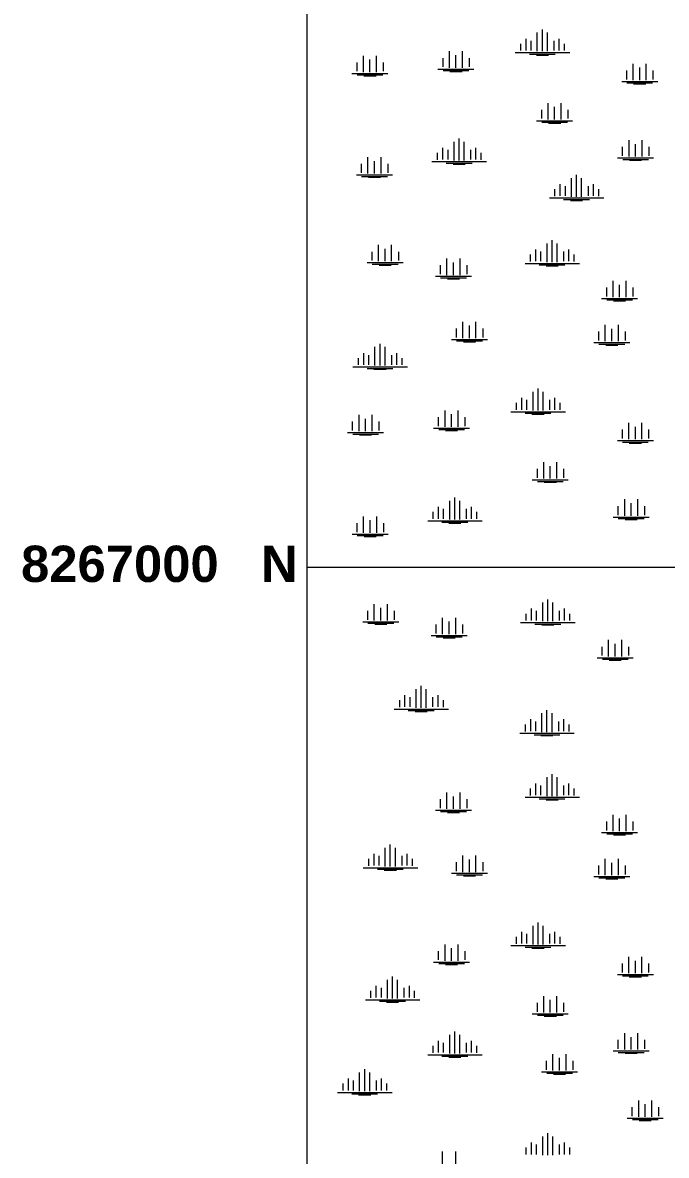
# Model space of a CAD drawing. Header units: metres. Extents: x 405809 to 420020, y 8257398 to 8272141.
# Drawn here: x 405809 to 406695, y 8265190 to 8266750 of the extents above; entities that cross this region are included whole.
import ezdxf

# ---------------------------------------------------------------- set-up
doc = ezdxf.new("R2010")
doc.units = ezdxf.units.M
for name, color, linetype, lineweight in [('BOFEDALES', 112, 'Continuous', 5), ('COORDENADAS', 30, 'Continuous', 5), ('texto', 7, 'Continuous', 13)]:
    doc.layers.add(name, color=color, linetype=linetype, lineweight=lineweight)
doc.styles.add('CARLOS', font='arialbd.ttf', dxfattribs={"height": 48})

msp = doc.modelspace()

# ---------------------------------------------------------------- linework, layer by layer
at = {"layer": 'BOFEDALES'}
for p, q in [((406501.6, 8266727.6), (406501.6, 8266711.3)), ((406517.3, 8266710.2), (406517.3, 8266735.9)), ((406524.3, 8266710.2), (406524.3, 8266740.3)), ((406524.3, 8266710.2), (406524.3, 8266735.9)), ((406531.3, 8266710.2), (406531.3, 8266735.9)), ((406547.1, 8266727.6), (406547.1, 8266711.3)), ((406494.3, 8266720.6), (406494.3, 8266711.1)), ((406508.6, 8266724.7), (406508.6, 8266711.3)), ((406540.1, 8266724.7), (406540.1, 8266711.3)), ((406554.4, 8266720.6), (406554.4, 8266711.1)), ((406278.1, 8266681.6), (406278.1, 8266704.2)), ((406287.1, 8266681.6), (406287.1, 8266698.9)), ((406296.1, 8266681.6), (406296.1, 8266704.2)), ((406387.1, 8266700.9), (406387.1, 8266688.7)), ((406396.3, 8266687.6), (406396.3, 8266710.2)), ((406405.3, 8266687.6), (406405.3, 8266704.9)), ((406414.3, 8266687.6), (406414.3, 8266710.2)), ((406423.6, 8266700.9), (406423.6, 8266688.7)), ((406487, 8266708.4), (406562, 8266708.4)), ((406506.6, 8266706.4), (406542.1, 8266706.4)), ((406516, 8266705.1), (406532.7, 8266705.1)), ((406268.8, 8266695), (406268.8, 8266682.7)), ((406305.3, 8266695), (406305.3, 8266682.7)), ((406380.6, 8266685.8), (406430.1, 8266685.8)), ((406387.6, 8266683.8), (406423.1, 8266683.8)), ((406397, 8266682.6), (406413.7, 8266682.6)), ((406640, 8266683.8), (406640, 8266671.6)), ((406649.2, 8266670.5), (406649.2, 8266693.1)), ((406658.2, 8266670.5), (406658.2, 8266687.7)), ((406667.2, 8266670.5), (406667.2, 8266693.1)), ((406676.5, 8266683.8), (406676.5, 8266671.6)), ((406262.3, 8266679.8), (406311.8, 8266679.8)), ((406269.3, 8266677.8), (406304.8, 8266677.8)), ((406278.7, 8266676.6), (406295.4, 8266676.6)), ((406633.5, 8266668.7), (406683, 8266668.7)), ((406640.5, 8266666.7), (406676, 8266666.7)), ((406649.9, 8266665.4), (406666.5, 8266665.4)), ((406532.2, 8266616.4), (406532.2, 8266639)), ((406541.2, 8266616.4), (406541.2, 8266633.7)), ((406550.2, 8266616.4), (406550.2, 8266639)), ((406522.9, 8266629.7), (406522.9, 8266617.5)), ((406559.4, 8266629.7), (406559.4, 8266617.5)), ((406516.4, 8266614.6), (406565.9, 8266614.6)), ((406523.4, 8266612.6), (406558.9, 8266612.6)), ((406532.8, 8266611.4), (406549.5, 8266611.4)), ((406409.8, 8266560.1), (406409.8, 8266590.2)), ((406643.5, 8266565.3), (406643.5, 8266587.9)), ((406661.5, 8266565.3), (406661.5, 8266587.9)), ((406387, 8266577.5), (406387, 8266561.1)), ((406394, 8266574.6), (406394, 8266561.1)), ((406402.8, 8266560.1), (406402.8, 8266585.8)), ((406409.8, 8266560.1), (406409.8, 8266585.8)), ((406416.8, 8266560.1), (406416.8, 8266585.8)), ((406425.5, 8266574.6), (406425.5, 8266561.1)), ((406432.5, 8266577.5), (406432.5, 8266561.1)), ((406634.3, 8266578.6), (406634.3, 8266566.3)), ((406652.5, 8266565.3), (406652.5, 8266582.5)), ((406670.8, 8266578.6), (406670.8, 8266566.3)), ((406284.3, 8266541.8), (406284.3, 8266564.4)), ((406293.3, 8266541.8), (406293.3, 8266559.1)), ((406302.3, 8266541.8), (406302.3, 8266564.4)), ((406372.4, 8266558.3), (406447.4, 8266558.3)), ((406379.7, 8266570.5), (406379.7, 8266561)), ((406392, 8266556.3), (406427.5, 8266556.3)), ((406439.8, 8266570.5), (406439.8, 8266561)), ((406627.8, 8266563.5), (406677.3, 8266563.5)), ((406634.8, 8266561.5), (406670.3, 8266561.5)), ((406644.2, 8266560.2), (406660.9, 8266560.2)), ((406275, 8266555.1), (406275, 8266542.9)), ((406311.5, 8266555.1), (406311.5, 8266542.9)), ((406401.4, 8266555), (406418.1, 8266555)), ((406571.3, 8266510), (406571.3, 8266540.2)), ((406268.5, 8266540), (406318, 8266540)), ((406275.5, 8266538), (406311, 8266538)), ((406285, 8266536.8), (406301.6, 8266536.8)), ((406548.5, 8266527.5), (406548.5, 8266511.1)), ((406555.5, 8266524.6), (406555.5, 8266511.1)), ((406564.3, 8266510), (406564.3, 8266535.8)), ((406571.3, 8266510), (406571.3, 8266535.8)), ((406578.3, 8266510), (406578.3, 8266535.8)), ((406587.1, 8266524.6), (406587.1, 8266511.1)), ((406594.1, 8266527.5), (406594.1, 8266511.1)), ((406541.2, 8266520.4), (406541.2, 8266510.9)), ((406601.4, 8266520.4), (406601.4, 8266510.9)), ((406534, 8266508.3), (406608.9, 8266508.3)), ((406553.5, 8266506.3), (406589.1, 8266506.3)), ((406563, 8266505), (406579.6, 8266505)), ((406537.7, 8266420), (406537.7, 8266450.1)), ((406289.7, 8266434.4), (406289.7, 8266422.2)), ((406298.9, 8266421.1), (406298.9, 8266443.7)), ((406307.9, 8266421.1), (406307.9, 8266438.3)), ((406316.9, 8266421.1), (406316.9, 8266443.7)), ((406326.2, 8266434.4), (406326.2, 8266422.2)), ((406514.9, 8266437.4), (406514.9, 8266421.1)), ((406521.9, 8266434.5), (406521.9, 8266421.1)), ((406530.7, 8266420), (406530.7, 8266445.7)), ((406537.7, 8266420), (406537.7, 8266445.7)), ((406544.7, 8266420), (406544.7, 8266445.7)), ((406553.4, 8266434.5), (406553.4, 8266421.1)), ((406560.4, 8266437.4), (406560.4, 8266421.1)), ((406283.2, 8266419.3), (406332.7, 8266419.3)), ((406290.2, 8266417.3), (406325.7, 8266417.3)), ((406299.6, 8266416), (406316.3, 8266416)), ((406383.8, 8266415.6), (406383.8, 8266403.3)), ((406393, 8266402.2), (406393, 8266424.9)), ((406402, 8266402.2), (406402, 8266419.5)), ((406411, 8266402.2), (406411, 8266424.9)), ((406420.3, 8266415.6), (406420.3, 8266403.3)), ((406500.4, 8266418.2), (406575.3, 8266418.2)), ((406507.6, 8266430.4), (406507.6, 8266420.9)), ((406519.9, 8266416.2), (406555.4, 8266416.2)), ((406567.7, 8266430.4), (406567.7, 8266420.9)), ((406377.3, 8266400.5), (406426.8, 8266400.5)), ((406529.4, 8266414.9), (406546, 8266414.9)), ((406384.3, 8266398.5), (406419.8, 8266398.5)), ((406393.7, 8266397.2), (406410.3, 8266397.2)), ((406612.3, 8266385), (406612.3, 8266372.7)), ((406621.5, 8266371.6), (406621.5, 8266394.3)), ((406630.5, 8266371.6), (406630.5, 8266388.9)), ((406639.5, 8266371.6), (406639.5, 8266394.3)), ((406648.8, 8266385), (406648.8, 8266372.7)), ((406605.8, 8266369.9), (406655.3, 8266369.9)), ((406612.8, 8266367.9), (406648.3, 8266367.9)), ((406622.2, 8266366.6), (406638.8, 8266366.6)), ((406414.9, 8266315.3), (406414.9, 8266338)), ((406432.9, 8266315.3), (406432.9, 8266338)), ((406405.7, 8266328.7), (406405.7, 8266316.4)), ((406423.9, 8266315.3), (406423.9, 8266332.6)), ((406442.2, 8266328.7), (406442.2, 8266316.4)), ((406601.6, 8266324.3), (406601.6, 8266312.1)), ((406610.9, 8266311), (406610.9, 8266333.6)), ((406619.9, 8266311), (406619.9, 8266328.3)), ((406628.9, 8266311), (406628.9, 8266333.6)), ((406638.1, 8266324.3), (406638.1, 8266312.1)), ((406300.9, 8266277.5), (406300.9, 8266307.6)), ((406399.2, 8266313.6), (406448.7, 8266313.6)), ((406406.2, 8266311.6), (406441.7, 8266311.6)), ((406415.6, 8266310.3), (406432.3, 8266310.3)), ((406595.1, 8266309.2), (406644.6, 8266309.2)), ((406602.1, 8266307.2), (406637.6, 8266307.2)), ((406278.1, 8266294.9), (406278.1, 8266278.6)), ((406285.1, 8266292.1), (406285.1, 8266278.6)), ((406293.9, 8266277.5), (406293.9, 8266303.2)), ((406300.9, 8266277.5), (406300.9, 8266303.2)), ((406307.9, 8266277.5), (406307.9, 8266303.2)), ((406316.6, 8266292.1), (406316.6, 8266278.6)), ((406323.6, 8266294.9), (406323.6, 8266278.6)), ((406611.5, 8266305.9), (406628.2, 8266305.9)), ((406263.6, 8266275.7), (406338.5, 8266275.7)), ((406270.8, 8266287.9), (406270.8, 8266278.4)), ((406330.9, 8266287.9), (406330.9, 8266278.4)), ((406283.1, 8266273.7), (406318.6, 8266273.7)), ((406292.5, 8266272.5), (406309.2, 8266272.5)), ((406518.4, 8266215.8), (406518.4, 8266245.9)), ((406495.6, 8266233.2), (406495.6, 8266216.9)), ((406502.6, 8266230.3), (406502.6, 8266216.9)), ((406511.4, 8266215.8), (406511.4, 8266241.5)), ((406518.4, 8266215.8), (406518.4, 8266241.5)), ((406525.4, 8266215.8), (406525.4, 8266241.5)), ((406534.1, 8266230.3), (406534.1, 8266216.9)), ((406541.1, 8266233.2), (406541.1, 8266216.9)), ((406390.4, 8266193.2), (406390.4, 8266215.8)), ((406408.4, 8266193.2), (406408.4, 8266215.8)), ((406481.1, 8266214), (406556, 8266214)), ((406488.3, 8266226.2), (406488.3, 8266216.7)), ((406548.4, 8266226.2), (406548.4, 8266216.7)), ((406262.8, 8266200.6), (406262.8, 8266188.3)), ((406272.1, 8266187.2), (406272.1, 8266209.8)), ((406281.1, 8266187.2), (406281.1, 8266204.5)), ((406290.1, 8266187.2), (406290.1, 8266209.8)), ((406299.3, 8266200.6), (406299.3, 8266188.3)), ((406381.1, 8266206.5), (406381.1, 8266194.3)), ((406399.4, 8266193.2), (406399.4, 8266210.5)), ((406417.6, 8266206.5), (406417.6, 8266194.3)), ((406500.6, 8266212), (406536.1, 8266212)), ((406510, 8266210.8), (406526.7, 8266210.8)), ((406643.2, 8266176.1), (406643.2, 8266198.7)), ((406661.2, 8266176.1), (406661.2, 8266198.7)), ((406256.3, 8266185.4), (406305.8, 8266185.4)), ((406263.3, 8266183.4), (406298.8, 8266183.4)), ((406272.8, 8266182.2), (406289.4, 8266182.2)), ((406374.6, 8266191.4), (406424.1, 8266191.4)), ((406381.6, 8266189.4), (406417.1, 8266189.4)), ((406391, 8266188.2), (406407.7, 8266188.2)), ((406634, 8266189.4), (406634, 8266177.2)), ((406652.2, 8266176.1), (406652.2, 8266193.4)), ((406670.5, 8266189.4), (406670.5, 8266177.2)), ((406627.5, 8266174.3), (406677, 8266174.3)), ((406634.5, 8266172.3), (406670, 8266172.3)), ((406643.9, 8266171), (406660.6, 8266171)), ((406516.9, 8266135.3), (406516.9, 8266123.1)), ((406526.2, 8266122), (406526.2, 8266144.6)), ((406535.2, 8266122), (406535.2, 8266139.3)), ((406544.2, 8266122), (406544.2, 8266144.6)), ((406553.4, 8266135.3), (406553.4, 8266123.1)), ((406510.4, 8266120.2), (406559.9, 8266120.2)), ((406517.4, 8266118.2), (406552.9, 8266118.2)), ((406526.9, 8266117), (406543.5, 8266117)), ((406396.8, 8266065.7), (406396.8, 8266091.4)), ((406403.8, 8266065.7), (406403.8, 8266095.8)), ((406403.8, 8266065.7), (406403.8, 8266091.4)), ((406410.8, 8266065.7), (406410.8, 8266091.4)), ((406637.6, 8266070.9), (406637.6, 8266093.5)), ((406646.6, 8266070.9), (406646.6, 8266088.1)), ((406655.6, 8266070.9), (406655.6, 8266093.5)), ((406373.7, 8266076.1), (406373.7, 8266066.6)), ((406381, 8266083.1), (406381, 8266066.8)), ((406388, 8266080.2), (406388, 8266066.8)), ((406419.5, 8266080.2), (406419.5, 8266066.8)), ((406426.5, 8266083.1), (406426.5, 8266066.8)), ((406433.8, 8266076.1), (406433.8, 8266066.6)), ((406628.3, 8266084.2), (406628.3, 8266071.9)), ((406664.8, 8266084.2), (406664.8, 8266071.9)), ((406269.1, 8266060.7), (406269.1, 8266048.5)), ((406278.3, 8266047.4), (406278.3, 8266070)), ((406287.3, 8266047.4), (406287.3, 8266064.7)), ((406296.3, 8266047.4), (406296.3, 8266070)), ((406305.6, 8266060.7), (406305.6, 8266048.5)), ((406366.5, 8266063.9), (406441.4, 8266063.9)), ((406386, 8266061.9), (406421.5, 8266061.9)), ((406395.4, 8266060.6), (406412.1, 8266060.6)), ((406621.8, 8266069.1), (406671.3, 8266069.1)), ((406628.8, 8266067.1), (406664.3, 8266067.1)), ((406638.2, 8266065.8), (406654.9, 8266065.8)), ((406262.6, 8266045.6), (406312.1, 8266045.6)), ((406269.6, 8266043.6), (406305.1, 8266043.6)), ((406279, 8266042.4), (406295.6, 8266042.4)), ((406293, 8265926.7), (406293, 8265949.3)), ((406311, 8265926.7), (406311, 8265949.3)), ((406524.7, 8265925.6), (406524.7, 8265951.3)), ((406531.7, 8265925.6), (406531.7, 8265955.7)), ((406531.7, 8265925.6), (406531.7, 8265951.3)), ((406538.7, 8265925.6), (406538.7, 8265951.3)), ((406283.7, 8265940), (406283.7, 8265927.8)), ((406302, 8265926.7), (406302, 8265944)), ((406320.2, 8265940), (406320.2, 8265927.8)), ((406501.6, 8265936), (406501.6, 8265926.5)), ((406508.9, 8265943), (406508.9, 8265926.7)), ((406515.9, 8265940.1), (406515.9, 8265926.7)), ((406547.5, 8265940.1), (406547.5, 8265926.7)), ((406554.5, 8265943), (406554.5, 8265926.7)), ((406561.8, 8265936), (406561.8, 8265926.5)), ((406277.2, 8265924.9), (406326.7, 8265924.9)), ((406284.2, 8265922.9), (406319.7, 8265922.9)), ((406293.6, 8265921.6), (406310.3, 8265921.6)), ((406377.8, 8265921.2), (406377.8, 8265908.9)), ((406387, 8265907.8), (406387, 8265930.5)), ((406396, 8265907.8), (406396, 8265925.1)), ((406405, 8265907.8), (406405, 8265930.5)), ((406414.3, 8265921.2), (406414.3, 8265908.9)), ((406494.4, 8265923.8), (406569.3, 8265923.8)), ((406513.9, 8265921.8), (406549.5, 8265921.8)), ((406523.4, 8265920.5), (406540, 8265920.5)), ((406371.3, 8265906.1), (406420.8, 8265906.1)), ((406378.3, 8265904.1), (406413.8, 8265904.1)), ((406387.7, 8265902.8), (406404.4, 8265902.8)), ((406606.3, 8265890.6), (406606.3, 8265878.3)), ((406615.5, 8265877.2), (406615.5, 8265899.9)), ((406624.5, 8265877.2), (406624.5, 8265894.5)), ((406633.5, 8265877.2), (406633.5, 8265899.9)), ((406642.8, 8265890.6), (406642.8, 8265878.3)), ((406599.8, 8265875.5), (406649.3, 8265875.5)), ((406606.8, 8265873.5), (406642.3, 8265873.5)), ((406616.2, 8265872.2), (406632.9, 8265872.2)), ((406334.8, 8265824), (406334.8, 8265807.7)), ((406350.5, 8265806.6), (406350.5, 8265832.3)), ((406357.5, 8265806.6), (406357.5, 8265836.7)), ((406357.5, 8265806.6), (406357.5, 8265832.3)), ((406364.5, 8265806.6), (406364.5, 8265832.3)), ((406380.3, 8265824), (406380.3, 8265807.7)), ((406327.5, 8265817), (406327.5, 8265807.5)), ((406341.8, 8265821.1), (406341.8, 8265807.7)), ((406373.3, 8265821.1), (406373.3, 8265807.7)), ((406387.6, 8265817), (406387.6, 8265807.5)), ((406320.2, 8265804.8), (406395.2, 8265804.8)), ((406339.8, 8265802.8), (406375.3, 8265802.8)), ((406349.2, 8265801.5), (406365.9, 8265801.5)), ((406523.6, 8265773.2), (406523.6, 8265799)), ((406530.6, 8265773.2), (406530.6, 8265803.4)), ((406530.6, 8265773.2), (406530.6, 8265799)), ((406537.6, 8265773.2), (406537.6, 8265799)), ((406500.5, 8265783.6), (406500.5, 8265774.1)), ((406507.8, 8265790.7), (406507.8, 8265774.3)), ((406514.8, 8265787.8), (406514.8, 8265774.3)), ((406546.3, 8265787.8), (406546.3, 8265774.3)), ((406553.3, 8265790.7), (406553.3, 8265774.3)), ((406560.6, 8265783.6), (406560.6, 8265774.1)), ((406493.3, 8265771.4), (406568.2, 8265771.4)), ((406512.8, 8265769.4), (406548.3, 8265769.4)), ((406522.3, 8265768.2), (406538.9, 8265768.2)), ((406537.7, 8265685.1), (406537.7, 8265715.2)), ((406514.9, 8265702.5), (406514.9, 8265686.2)), ((406521.9, 8265699.6), (406521.9, 8265686.2)), ((406530.7, 8265685.1), (406530.7, 8265710.8)), ((406537.7, 8265685.1), (406537.7, 8265710.8)), ((406544.7, 8265685.1), (406544.7, 8265710.8)), ((406553.4, 8265699.6), (406553.4, 8265686.2)), ((406560.4, 8265702.5), (406560.4, 8265686.2)), ((406393, 8265667.3), (406393, 8265690)), ((406402, 8265667.3), (406402, 8265684.6)), ((406411, 8265667.3), (406411, 8265690)), ((406500.4, 8265683.3), (406575.3, 8265683.3)), ((406507.6, 8265695.5), (406507.6, 8265686)), ((406567.7, 8265695.5), (406567.7, 8265686)), ((406383.8, 8265680.7), (406383.8, 8265668.4)), ((406420.3, 8265680.7), (406420.3, 8265668.4)), ((406519.9, 8265681.3), (406555.4, 8265681.3)), ((406529.4, 8265680), (406546, 8265680)), ((406377.3, 8265665.6), (406426.8, 8265665.6)), ((406384.3, 8265663.6), (406419.8, 8265663.6)), ((406393.7, 8265662.3), (406410.3, 8265662.3)), ((406621.5, 8265636.7), (406621.5, 8265659.3)), ((406630.5, 8265636.7), (406630.5, 8265654)), ((406639.5, 8265636.7), (406639.5, 8265659.3)), ((406612.3, 8265650.1), (406612.3, 8265637.8)), ((406648.8, 8265650.1), (406648.8, 8265637.8)), ((406605.8, 8265634.9), (406655.3, 8265634.9)), ((406612.8, 8265632.9), (406648.3, 8265632.9)), ((406622.2, 8265631.7), (406638.8, 8265631.7)), ((406292.3, 8265605.7), (406292.3, 8265589.3)), ((406308, 8265588.2), (406308, 8265613.9)), ((406315, 8265588.2), (406315, 8265618.4)), ((406315, 8265588.2), (406315, 8265613.9)), ((406322, 8265588.2), (406322, 8265613.9)), ((406337.8, 8265605.7), (406337.8, 8265589.3)), ((406285, 8265598.6), (406285, 8265589.1)), ((406299.3, 8265602.8), (406299.3, 8265589.3)), ((406330.8, 8265602.8), (406330.8, 8265589.3)), ((406345.1, 8265598.6), (406345.1, 8265589.1)), ((406405.7, 8265593.8), (406405.7, 8265581.5)), ((406414.9, 8265580.4), (406414.9, 8265603.1)), ((406423.9, 8265580.4), (406423.9, 8265597.7)), ((406432.9, 8265580.4), (406432.9, 8265603.1)), ((406442.2, 8265593.8), (406442.2, 8265581.5)), ((406601.6, 8265589.4), (406601.6, 8265577.2)), ((406610.9, 8265576.1), (406610.9, 8265598.7)), ((406619.9, 8265576.1), (406619.9, 8265593.3)), ((406628.9, 8265576.1), (406628.9, 8265598.7)), ((406638.1, 8265589.4), (406638.1, 8265577.2)), ((406277.7, 8265586.4), (406352.7, 8265586.4)), ((406297.3, 8265584.4), (406332.8, 8265584.4)), ((406306.7, 8265583.2), (406323.4, 8265583.2)), ((406399.2, 8265578.7), (406448.7, 8265578.7)), ((406406.2, 8265576.7), (406441.7, 8265576.7)), ((406415.6, 8265575.4), (406432.3, 8265575.4)), ((406595.1, 8265574.3), (406644.6, 8265574.3)), ((406602.1, 8265572.3), (406637.6, 8265572.3)), ((406611.5, 8265571), (406628.2, 8265571)), ((406518.4, 8265480.9), (406518.4, 8265511)), ((406495.6, 8265498.3), (406495.6, 8265482)), ((406502.6, 8265495.4), (406502.6, 8265482)), ((406511.4, 8265480.9), (406511.4, 8265506.6)), ((406518.4, 8265480.9), (406518.4, 8265506.6)), ((406525.4, 8265480.9), (406525.4, 8265506.6)), ((406534.1, 8265495.4), (406534.1, 8265482)), ((406541.1, 8265498.3), (406541.1, 8265482)), ((406390.4, 8265458.3), (406390.4, 8265480.9)), ((406408.4, 8265458.3), (406408.4, 8265480.9)), ((406488.3, 8265491.3), (406488.3, 8265481.8)), ((406548.4, 8265491.3), (406548.4, 8265481.8)), ((406381.1, 8265471.6), (406381.1, 8265459.4)), ((406399.4, 8265458.3), (406399.4, 8265475.6)), ((406417.6, 8265471.6), (406417.6, 8265459.4)), ((406481.1, 8265479.1), (406556, 8265479.1)), ((406500.6, 8265477.1), (406536.1, 8265477.1)), ((406510, 8265475.8), (406526.7, 8265475.8)), ((406374.6, 8265456.5), (406424.1, 8265456.5)), ((406381.6, 8265454.5), (406417.1, 8265454.5)), ((406391, 8265453.3), (406407.7, 8265453.3)), ((406634, 8265454.5), (406634, 8265442.2)), ((406643.2, 8265441.2), (406643.2, 8265463.8)), ((406652.2, 8265441.2), (406652.2, 8265458.4)), ((406661.2, 8265441.2), (406661.2, 8265463.8)), ((406670.5, 8265454.5), (406670.5, 8265442.2)), ((406318.1, 8265406.5), (406318.1, 8265436.6)), ((406627.5, 8265439.4), (406677, 8265439.4)), ((406634.5, 8265437.4), (406670, 8265437.4)), ((406643.9, 8265436.1), (406660.6, 8265436.1)), ((406295.3, 8265423.9), (406295.3, 8265407.6)), ((406302.3, 8265421), (406302.3, 8265407.6)), ((406311.1, 8265406.5), (406311.1, 8265432.2)), ((406318.1, 8265406.5), (406318.1, 8265432.2)), ((406325.1, 8265406.5), (406325.1, 8265432.2)), ((406333.8, 8265421), (406333.8, 8265407.6)), ((406340.8, 8265423.9), (406340.8, 8265407.6)), ((406280.8, 8265404.7), (406355.7, 8265404.7)), ((406288, 8265416.9), (406288, 8265407.4)), ((406300.3, 8265402.7), (406335.8, 8265402.7)), ((406348.1, 8265416.9), (406348.1, 8265407.4)), ((406526.2, 8265387.1), (406526.2, 8265409.7)), ((406535.2, 8265387.1), (406535.2, 8265404.4)), ((406544.2, 8265387.1), (406544.2, 8265409.7)), ((406309.8, 8265401.5), (406326.4, 8265401.5)), ((406516.9, 8265400.4), (406516.9, 8265388.2)), ((406553.4, 8265400.4), (406553.4, 8265388.2)), ((406510.4, 8265385.3), (406559.9, 8265385.3)), ((406517.4, 8265383.3), (406552.9, 8265383.3)), ((406526.9, 8265382.1), (406543.5, 8265382.1)), ((406396.8, 8265330.8), (406396.8, 8265356.5)), ((406403.8, 8265330.8), (406403.8, 8265360.9)), ((406403.8, 8265330.8), (406403.8, 8265356.5)), ((406410.8, 8265330.8), (406410.8, 8265356.5)), ((406637.6, 8265336), (406637.6, 8265358.6)), ((406655.6, 8265336), (406655.6, 8265358.6)), ((406373.7, 8265341.2), (406373.7, 8265331.7)), ((406381, 8265348.2), (406381, 8265331.8)), ((406388, 8265345.3), (406388, 8265331.8)), ((406419.5, 8265345.3), (406419.5, 8265331.8)), ((406426.5, 8265348.2), (406426.5, 8265331.8)), ((406433.8, 8265341.2), (406433.8, 8265331.7)), ((406628.3, 8265349.3), (406628.3, 8265337)), ((406646.6, 8265336), (406646.6, 8265353.2)), ((406664.8, 8265349.3), (406664.8, 8265337)), ((406366.5, 8265329), (406441.4, 8265329)), ((406386, 8265327), (406421.5, 8265327)), ((406395.4, 8265325.7), (406412.1, 8265325.7)), ((406538.9, 8265307.2), (406538.9, 8265329.8)), ((406547.9, 8265307.2), (406547.9, 8265324.5)), ((406556.9, 8265307.2), (406556.9, 8265329.8)), ((406621.8, 8265334.2), (406671.3, 8265334.2)), ((406628.8, 8265332.2), (406664.3, 8265332.2)), ((406638.2, 8265330.9), (406654.9, 8265330.9)), ((406279.8, 8265278.8), (406279.8, 8265309)), ((406529.7, 8265320.6), (406529.7, 8265308.3)), ((406566.2, 8265320.6), (406566.2, 8265308.3)), ((406257.1, 8265296.3), (406257.1, 8265279.9)), ((406264.1, 8265293.4), (406264.1, 8265279.9)), ((406272.8, 8265278.8), (406272.8, 8265304.6)), ((406279.8, 8265278.8), (406279.8, 8265304.6)), ((406286.8, 8265278.8), (406286.8, 8265304.6)), ((406295.6, 8265293.4), (406295.6, 8265279.9)), ((406302.6, 8265296.3), (406302.6, 8265279.9)), ((406523.2, 8265305.4), (406572.7, 8265305.4)), ((406530.2, 8265303.4), (406565.7, 8265303.4)), ((406539.6, 8265302.2), (406556.3, 8265302.2)), ((406249.7, 8265289.3), (406249.7, 8265279.8)), ((406309.9, 8265289.3), (406309.9, 8265279.8)), ((406242.5, 8265277.1), (406317.4, 8265277.1)), ((406262.1, 8265275.1), (406297.6, 8265275.1)), ((406271.5, 8265273.8), (406288.1, 8265273.8)), ((406656.8, 8265243.5), (406656.8, 8265266.1)), ((406674.8, 8265243.5), (406674.8, 8265266.1)), ((406647.6, 8265256.8), (406647.6, 8265244.6)), ((406665.8, 8265243.5), (406665.8, 8265260.8)), ((406684.1, 8265256.8), (406684.1, 8265244.6)), ((406641.1, 8265241.7), (406690.6, 8265241.7)), ((406648.1, 8265239.7), (406683.6, 8265239.7)), ((406657.5, 8265238.4), (406674.1, 8265238.4)), ((406524.7, 8265190.7), (406524.7, 8265216.4)), ((406531.7, 8265190.7), (406531.7, 8265220.8)), ((406531.7, 8265190.7), (406531.7, 8265216.4)), ((406538.7, 8265190.7), (406538.7, 8265216.4)), ((406501.6, 8265201.1), (406501.6, 8265191.6)), ((406508.9, 8265208.1), (406508.9, 8265191.8)), ((406515.9, 8265205.2), (406515.9, 8265191.8)), ((406547.5, 8265205.2), (406547.5, 8265191.8)), ((406554.5, 8265208.1), (406554.5, 8265191.8)), ((406561.8, 8265201.1), (406561.8, 8265191.6)), ((406387, 8265172.9), (406387, 8265195.6)), ((406405, 8265172.9), (406405, 8265195.6))]:
    msp.add_line(p, q, dxfattribs=at)
at = {"layer": 'COORDENADAS'}
for p, q in [((406200, 8271350), (406200, 8257550)), ((406200, 8266000), (419600, 8266000))]:
    msp.add_line(p, q, dxfattribs=at)

# ---------------------------------------------------------------- texts
at = {"layer": 'texto', "style": 'CARLOS'}
msp.add_text('8267000   N', height=50, dxfattribs=at).set_placement((405807, 8265979.7))

doc.saveas('drawing.dxf')
